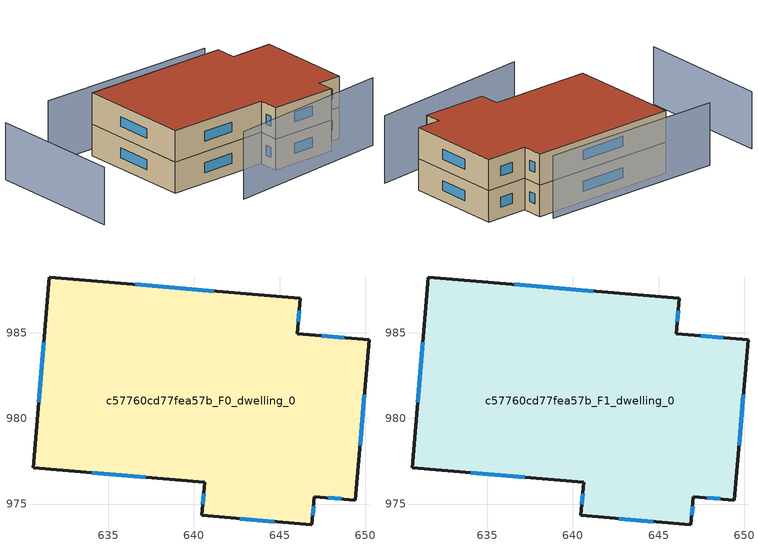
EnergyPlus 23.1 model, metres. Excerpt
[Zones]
c57760cd77fea57b_F0_dwelling_0
 floor ground (EU_floor_Construction): 650.22,984.59 649.42,975.23 647.03,975.43 646.89,973.79 640.46,974.33 640.62,976.28 630.61,977.13 631.55,988.24 646.2,987 646.03,984.95 z0
 wall outside (EU_wall_Construction): 640.62,976.28 640.46,974.33 646.89,973.79 647.03,975.43 649.42,975.23 650.22,984.59 646.03,984.95 646.2,987 631.55,988.24 630.61,977.13 640.62,976.28 z0:3
 window (EU_Window_Construction): 640.57,975.61 640.52,975 / 634.04,976.84 637.19,976.57 / 631.23,984.44 630.93,980.93 / 641.19,987.42 636.57,987.81 / 646.09,985.65 646.14,986.29 / 648.78,984.71 647.46,984.83 / 649.69,978.43 649.94,981.39 / 647.85,975.36 648.6,975.3 / 646.94,974.35 646.98,974.87 / 642.66,974.15 644.69,973.97 z1.03:1.97
c57760cd77fea57b_F1_dwelling_0
 floor to c57760cd77fea57b_F0_dwelling_0 (EU_floor_Construction): 650.22,984.59 649.42,975.23 647.03,975.43 646.89,973.79 640.46,974.33 640.62,976.28 630.61,977.13 631.55,988.24 646.2,987 646.03,984.95 z3
 wall outside (EU_wall_Construction): 640.62,976.28 640.46,974.33 646.89,973.79 647.03,975.43 649.42,975.23 650.22,984.59 646.03,984.95 646.2,987 631.55,988.24 630.61,977.13 640.62,976.28 z3:6
 window (EU_Window_Construction): 640.57,975.61 640.52,975 / 634.04,976.84 637.19,976.57 / 631.23,984.44 630.93,980.93 / 641.19,987.42 636.57,987.81 / 646.09,985.65 646.14,986.29 / 648.78,984.71 647.46,984.83 / 649.69,978.43 649.94,981.39 / 647.85,975.36 648.6,975.3 / 646.94,974.35 646.98,974.87 / 642.66,974.15 644.69,973.97 z4.03:4.97
 roof outside (EU_roof_Construction): 649.42,975.23 650.22,984.59 646.03,984.95 646.2,987 631.55,988.24 630.61,977.13 640.62,976.28 640.46,974.33 646.89,973.79 647.03,975.43 z6
shading: 633.84,971.83 650.39,972.05 z0:6.5; 622.37,989.89 621.25,976.73 z0:5.5; 645.64,988.07 627.57,989.78 z0:6
[Building]
EU S2 Campaign: North Axis=0; Terrain=City; Solar Distribution=FullExterior
[Site:Location]
Cape.Town.Intl.AP: Latitude=-33.965; Longitude=18.602; Time Zone=2; Elevation=46
[SizingPeriod:WeatherFileDays]
AnnualSizingPeriod: Begin Month=1; Begin Day of Month=1; End Month=12; End Day of Month=31; Day of Week for Start Day=Monday; Use Weather File Daylight Saving Period=No; Use Weather File Rain and Snow Indicators=No
[MATERIAL]
EU_InternalMass_Material: Roughness=MediumRough; Thickness=0.1; Conductivity=1; Density=1800; Specific Heat=900; Thermal Absorptance=0.9; Solar Absorptance=0.7; Visible Absorptance=0.7
[MATERIAL:NOMASS] Roughness=MediumRough; Thermal Absorptance=0.9; Solar Absorptance=0.7; Visible Absorptance=0.7
Name | Thermal Resistance
EU_wall_NoMass | 0.493876
EU_roof_NoMass | 0.449382
EU_floor_NoMass | 1.25
[WINDOWMATERIAL:SIMPLEGLAZINGSYSTEM]
EU_Window_SimpleGlazing: UFactor=4.4; Solar Heat Gain Coefficient=0.85; Visible Transmittance=0.85
[CONSTRUCTION]
EU_wall_Construction: EU_wall_NoMass
EU_roof_Construction: EU_roof_NoMass
EU_floor_Construction: EU_floor_NoMass
EU_Window_Construction: EU_Window_SimpleGlazing
EU_InternalMass_Construction: EU_InternalMass_Material
[ZONE] Type=1; Multiplier=1; Ceiling Height=autocalculate; Floor Area=autocalculate; Part of Total Floor Area=Yes
Name | Volume
c57760cd77fea57b_F0_dwelling_0 | 646.565
c57760cd77fea57b_F1_dwelling_0 | 646.564
[INTERNALMASS] Construction=EU_InternalMass_Construction; Surface Area=215.522
Name | Zone or ZoneList
c57760cd77fea57b_F0_dwelling_0_EU_InternalMass | c57760cd77fea57b_F0_dwelling_0
c57760cd77fea57b_F1_dwelling_0_EU_InternalMass | c57760cd77fea57b_F1_dwelling_0
[OTHEREQUIPMENT] Fuel Type=Electricity; Design Level Calculation Method=Watts/Area; Power per Zone Floor Area=1; Fraction Latent=0; Fraction Radiant=0; Fraction Lost=0; Carbon Dioxide Generation Rate=0; EndUse Subcategory=EU_Step8_InternalGains
Name | Zone or ZoneList or Space or SpaceList | Schedule
EU_Step8_InternalGain_c57760cd77fea57b_F0_dwelling_0_f000 | c57760cd77fea57b_F0_dwelling_0 | EU_Step8_GainSchedule_c57760cd77fea57b_F0_dwelling_0_f000
EU_Step8_InternalGain_c57760cd77fea57b_F1_dwelling_0_f000 | c57760cd77fea57b_F1_dwelling_0 | EU_Step8_GainSchedule_c57760cd77fea57b_F1_dwelling_0_f000
[ZONEVENTILATION:DESIGNFLOWRATE] Schedule=EU_AlwaysOn; Design Flow Rate Calculation Method=AirChanges/Hour; Air Changes per Hour=0.64; Ventilation Type=Natural; Fan Pressure Rise=0; Fan Total Efficiency=1; Constant Term Coefficient=1; Temperature Term Coefficient=0; Velocity Term Coefficient=0; Velocity Squared Term Coefficient=0; Minimum Indoor Temperature=-100; Maximum Indoor Temperature=100; Delta Temperature=-100; Minimum Outdoor Temperature=-100; Maximum Outdoor Temperature=100; Maximum Wind Speed=40
Name | Zone or ZoneList or Space or SpaceList
EU_ConstantAir_c57760cd77fea57b_F0_dwelling_0 | c57760cd77fea57b_F0_dwelling_0
EU_ConstantAir_c57760cd77fea57b_F1_dwelling_0 | c57760cd77fea57b_F1_dwelling_0
[HVACTEMPLATE:THERMOSTAT] Constant Heating Setpoint=20; Constant Cooling Setpoint=50
EU_HeatOnly_c57760cd77fea57b_F0_dwelling_0; EU_HeatOnly_c57760cd77fea57b_F1_dwelling_0
[HVACTEMPLATE:ZONE:IDEALLOADSAIRSYSTEM] System Availability Schedule=EU_AlwaysOn; Maximum Heating Supply Air Temperature=50; Minimum Cooling Supply Air Temperature=13; Maximum Heating Supply Air Humidity Ratio=0.0156; Minimum Cooling Supply Air Humidity Ratio=0.0077; Heating Limit=NoLimit; Cooling Limit=NoLimit; Heating Availability Schedule=EU_AlwaysOn; Cooling Availability Schedule=EU_CoolingOff; Dehumidification Control Type=ConstantSensibleHeatRatio; Cooling Sensible Heat Ratio=0.7; Dehumidification Setpoint=60; Humidification Control Type=None; Humidification Setpoint=30; Outdoor Air Method=None; Outdoor Air Flow Rate per Person=0.00944; Outdoor Air Flow Rate per Zone Floor Area=0; Outdoor Air Flow Rate per Zone=0; Demand Controlled Ventilation Type=None; Outdoor Air Economizer Type=NoEconomizer; Heat Recovery Type=None; Sensible Heat Recovery Effectiveness=0.7; Latent Heat Recovery Effectiveness=0.65
Name | Template Thermostat
c57760cd77fea57b_F0_dwelling_0 | EU_HeatOnly_c57760cd77fea57b_F0_dwelling_0
c57760cd77fea57b_F1_dwelling_0 | EU_HeatOnly_c57760cd77fea57b_F1_dwelling_0
[SIZING:ZONE] Zone Cooling Design Supply Air Temperature Input Method=SupplyAirTemperature; Zone Cooling Design Supply Air Temperature=13; Zone Heating Design Supply Air Temperature Input Method=SupplyAirTemperature; Zone Heating Design Supply Air Temperature=50; Zone Cooling Design Supply Air Humidity Ratio=0.008; Zone Heating Design Supply Air Humidity Ratio=0.008; Cooling Design Air Flow Method=DesignDay; Cooling Design Air Flow Rate=0; Cooling Minimum Air Flow per Zone Floor Area=0.000762; Cooling Minimum Air Flow=0; Cooling Minimum Air Flow Fraction=0.2; Heating Design Air Flow Method=DesignDay; Heating Design Air Flow Rate=0; Heating Maximum Air Flow per Zone Floor Area=0.002032; Heating Maximum Air Flow=0.141576; Heating Maximum Air Flow Fraction=0.3; Account for Dedicated Outdoor Air System=No; Dedicated Outdoor Air System Control Strategy=NeutralSupplyAir; Dedicated Outdoor Air Low Setpoint Temperature for Design=autosize; Dedicated Outdoor Air High Setpoint Temperature for Design=autosize; Zone Load Sizing Method=Sensible Load Only No Latent Load; Zone Latent Cooling Design Supply Air Humidity Ratio Input Method=HumidityRatioDifference; Zone Cooling Design Supply Air Humidity Ratio Difference=0.005; Zone Latent Heating Design Supply Air Humidity Ratio Input Method=HumidityRatioDifference; Zone Humidification Design Supply Air Humidity Ratio Difference=0.005
c57760cd77fea57b_F0_dwelling_0; c57760cd77fea57b_F1_dwelling_0
[SCHEDULE:CONSTANT]
Name | Hourly Value
EU_AlwaysOn | 1
EU_CoolingOff | 0
[SCHEDULE:FILE] Column Number=1; Rows to Skip at Top=0; Number of Hours of Data=8760; Column Separator=Comma; Interpolate to Timestep=No; Minutes per Item=60; Adjust Schedule for Daylight Savings=Yes
Name | File
EU_Step8_GainSchedule_c57760cd77fea57b_F0_dwelling_0_f000 | ../../schedules/c57760cd77fea57b/c57760cd77fea57b_F0_dwelling_0_f000_gain.csv
EU_Step8_GainSchedule_c57760cd77fea57b_F1_dwelling_0_f000 | ../../schedules/c57760cd77fea57b/c57760cd77fea57b_F1_dwelling_0_f000_gain.csv
